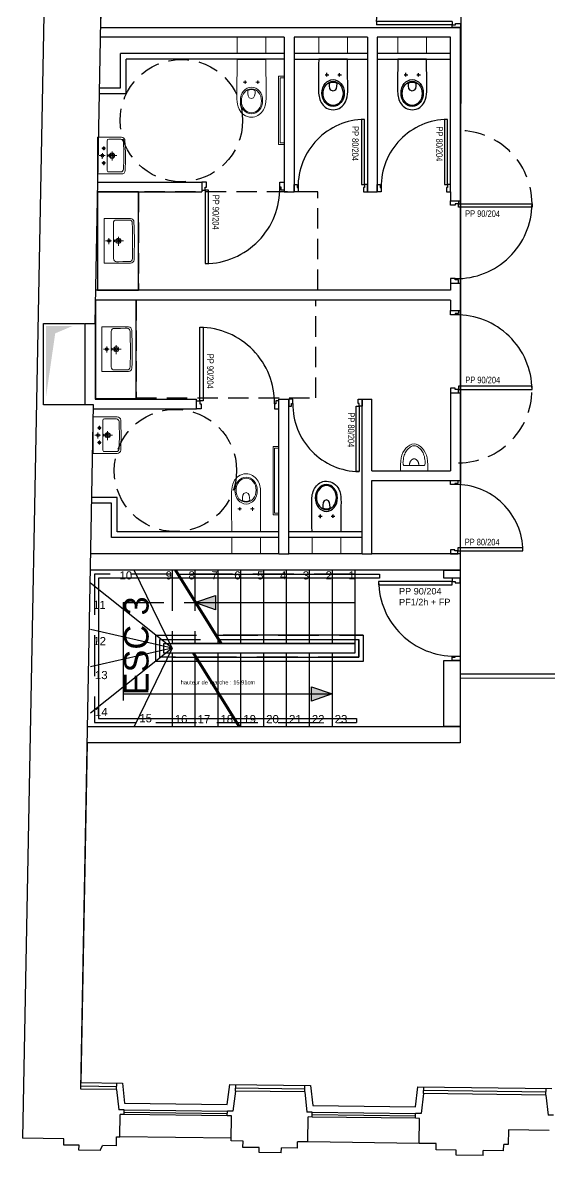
# Model space of a CAD drawing. Header units: metres. Extents: x -16.5 to 15.2, y -6.9 to 57.6.
# Drawn here: x -16.51 to -10.06, y -6.74 to 7.15 of the extents above; entities that cross this region are included whole.
import ezdxf

# ---------------------------------------------------------------- set-up
doc = ezdxf.new("R2010")
doc.units = ezdxf.units.M
doc.header["$LTSCALE"] = 2000
for name, pattern in [('92CRH-CVH 01 Structure_Diff$0$CACHE', [0.000375, 0.00025, -0.000125]), ('DASHED', [0.00075, 0.0005, -0.00025]), ('HIDDEN2', [0.0001875, 0.000125, -6.25e-05])]:
    doc.linetypes.add(name, pattern=pattern)
doc.layers.get('0').update_dxf_attribs({"true_color": 0x000000})
for name, color, linetype, true_color in [('01-FAC_CHASSIS EXI', 4, 'Continuous', 0x00ffff), ('02-ISOLATION', 6, 'Continuous', 0xff00ff), ('A-projet', 7, 'Continuous', 0x5b6280), ('A-vitré', 7, 'Continuous', 0x61becc)]:
    doc.layers.add(name, color=color, linetype=linetype, true_color=true_color)
doc.layers.add('A-portes', color=7, linetype='Continuous', lineweight=25, true_color=0x000000)
doc.styles.add('Arial Narrow', font='')
doc.styles.add('Arial Regular', font='')
doc.styles.get('Arial Narrow').set_extended_font_data('Arial Narrow')
doc.styles.get('Arial Regular').set_extended_font_data('Arial')

# ---------------------------------------------------------------- blocks, each defined once
blk = doc.blocks.new('E1147-p.dwg_01')
at = {"color": 0, "linetype": 'ByBlock', "lineweight": 0}
for p, q in [((0.147, 0.274), (0.147, -0.273)), ((0.069, -0.389), (0.172, -0.387)), ((0.172, -0.387), (0.27, -0.38)), ((0.27, -0.38), (0.361, -0.367))]:
    blk.add_line(p, q, dxfattribs=at)
blk.add_lwpolyline([(0.361, -0.367), (0.443, -0.346), (0.516, -0.317), (0.58, -0.279), (0.587, -0.274), (0.643, -0.23), (0.691, -0.178), (0.729, -0.122), (0.753, -0.062), (0.762, 0), (0.753, 0.061), (0.729, 0.122), (0.691, 0.178), (0.643, 0.23), (0.587, 0.274), (0.516, 0.317), (0.443, 0.346), (0.361, 0.367), (0.27, 0.38), (0.172, 0.386), (0.069, 0.389), (0, 0.389), (0, -0.389), (0.069, -0.389)], dxfattribs=at)
for points, knots in [([(0.174, -0.308), (0.209, -0.31), (0.272, -0.313), (0.361, -0.3), (0.437, -0.281), (0.504, -0.254), (0.562, -0.221), (0.612, -0.181), (0.653, -0.137), (0.684, -0.091), (0.704, -0.045), (0.711, 0), (0.704, 0.045), (0.684, 0.091), (0.653, 0.137), (0.612, 0.181), (0.562, 0.22), (0.504, 0.254), (0.437, 0.28), (0.361, 0.3), (0.273, 0.309), (0.202, 0.321), (0.153, 0.299), (0.149, 0.283), (0.147, 0.274)], [0, 0, 0, 0, 4.097726, 7.484061, 10.556982, 13.361806, 15.964175, 18.439472, 20.836209, 23.049526, 24.995909, 26.665544, 28.335179, 30.281562, 32.494879, 34.891475, 37.366912, 39.969231, 42.774055, 45.846879, 49.233313, 53.301965, 54.114427, 55.161375, 55.161375, 55.161375, 55.161375]), ([(0.147, -0.273), (0.149, -0.282), (0.152, -0.299), (0.168, -0.305), (0.174, -0.308)], [0, 0, 0, 0, 0.02668974, 0.04733556, 0.04733556, 0.04733556, 0.04733556])]:
    blk.add_open_spline(points, degree=3, knots=knots, dxfattribs=at)
blk.add_rational_spline([(0.155, -0.132), (0.336, -0.132), (0.336, 0), (0.336, 0.132), (0.155, 0.132)], [1, 0.707106781187, 1, 0.707106781187, 1], degree=2, knots=[1.570796, 1.570796, 1.570796, 3.141593, 3.141593, 4.712389, 4.712389, 4.712389], dxfattribs=at)
blk = doc.blocks.new('WC hand 2')
at = {"color": 0, "linetype": 'Continuous', "lineweight": -2}
for points in [[(-101.889, 114.643), (-101.888, 114.691), (-101.877, 114.748), (-101.846, 114.791)], [(-101.846, 114.791), (-101.815, 114.833), (-101.772, 114.864), (-101.711, 114.864)], [(-101.535, 114.244), (-101.535, 114.244), (-101.887, 114.244), (-101.887, 114.244)]]:
    blk.add_open_spline(points, degree=3, dxfattribs=at)
for points, knots in [([(-101.711, 114.824), (-101.635, 114.824), (-101.574, 114.75), (-101.574, 114.659), (-101.574, 114.659), (-101.574, 114.568), (-101.635, 114.494), (-101.711, 114.494), (-101.711, 114.494), (-101.786, 114.494), (-101.847, 114.568), (-101.847, 114.659), (-101.847, 114.659), (-101.847, 114.75), (-101.786, 114.824), (-101.711, 114.824)], [0, 0, 0, 0, 0.25, 0.25, 0.25, 0.25, 0.5, 0.5, 0.5, 0.5, 0.75, 0.75, 0.75, 0.75, 1, 1, 1, 1]), ([(-101.711, 114.812), (-101.643, 114.812), (-101.588, 114.745), (-101.588, 114.664), (-101.588, 114.664), (-101.588, 114.582), (-101.643, 114.516), (-101.711, 114.516), (-101.711, 114.516), (-101.778, 114.516), (-101.833, 114.582), (-101.833, 114.664), (-101.833, 114.664), (-101.833, 114.745), (-101.778, 114.812), (-101.711, 114.812)], [0, 0, 0, 0, 0.25, 0.25, 0.25, 0.25, 0.5, 0.5, 0.5, 0.5, 0.75, 0.75, 0.75, 0.75, 1, 1, 1, 1]), ([(-101.711, 114.864), (-101.711, 114.864), (-101.638, 114.864), (-101.587, 114.821), (-101.559, 114.766)], [0.5714286, 0.5714286, 0.5714286, 0.5714286, 0.5714286, 0.7142857, 0.7142857, 0.7142857, 0.7142857]), ([(-101.559, 114.766), (-101.559, 114.766), (-101.539, 114.727), (-101.532, 114.682), (-101.532, 114.643)], [0.7142857, 0.7142857, 0.7142857, 0.7142857, 0.7142857, 0.8571429, 0.8571429, 0.8571429, 0.8571429]), ([(-101.887, 114.244), (-101.887, 114.244), (-101.889, 114.431), (-101.89, 114.537), (-101.889, 114.643)], [0.1428571, 0.1428571, 0.1428571, 0.1428571, 0.1428572, 0.2857143, 0.2857143, 0.2857143, 0.2857143]), ([(-101.666, 114.544), (-101.666, 114.539), (-101.669, 114.535), (-101.672, 114.533), (-101.672, 114.533), (-101.684, 114.528), (-101.697, 114.525), (-101.71, 114.525), (-101.71, 114.525), (-101.724, 114.525), (-101.737, 114.528), (-101.749, 114.533), (-101.749, 114.533), (-101.753, 114.535), (-101.755, 114.54), (-101.755, 114.544), (-101.755, 114.544), (-101.754, 114.576), (-101.757, 114.635), (-101.711, 114.635), (-101.711, 114.635), (-101.665, 114.634), (-101.667, 114.578), (-101.666, 114.544)], [0, 0, 0, 0, 0.166667, 0.166667, 0.166667, 0.166667, 0.333333, 0.333333, 0.333333, 0.333333, 0.5, 0.5, 0.5, 0.5, 0.666667, 0.666667, 0.666667, 0.666667, 0.833333, 0.833333, 0.833333, 0.833333, 1, 1, 1, 1]), ([(-101.532, 114.643), (-101.532, 114.643), (-101.531, 114.537), (-101.533, 114.43), (-101.535, 114.244)], [0.8571429, 0.8571429, 0.8571429, 0.8571429, 0.8571429, 1, 1, 1, 1]), ([(-101.788, 114.442), (-101.784, 114.442), (-101.781, 114.438), (-101.781, 114.434), (-101.781, 114.434), (-101.781, 114.43), (-101.784, 114.427), (-101.788, 114.427), (-101.788, 114.427), (-101.792, 114.427), (-101.796, 114.43), (-101.796, 114.434), (-101.796, 114.434), (-101.796, 114.438), (-101.792, 114.442), (-101.788, 114.442)], [0, 0, 0, 0, 0.25, 0.25, 0.25, 0.25, 0.5, 0.5, 0.5, 0.5, 0.75, 0.75, 0.75, 0.75, 1, 1, 1, 1]), ([(-101.633, 114.442), (-101.629, 114.442), (-101.626, 114.438), (-101.626, 114.434), (-101.626, 114.434), (-101.626, 114.43), (-101.629, 114.427), (-101.633, 114.427), (-101.633, 114.427), (-101.637, 114.427), (-101.64, 114.43), (-101.64, 114.434), (-101.64, 114.434), (-101.64, 114.438), (-101.637, 114.442), (-101.633, 114.442)], [0, 0, 0, 0, 0.25, 0.25, 0.25, 0.25, 0.5, 0.5, 0.5, 0.5, 0.75, 0.75, 0.75, 0.75, 1, 1, 1, 1])]:
    blk.add_open_spline(points, degree=3, knots=knots, dxfattribs=at)
at = {"color": 0, "linetype": 'DASHED', "lineweight": -2}
for points in [[(-101.809, 114.434), (-101.809, 114.434), (-101.763, 114.434), (-101.763, 114.434)], [(-101.788, 114.456), (-101.788, 114.456), (-101.788, 114.412), (-101.788, 114.412)], [(-101.654, 114.434), (-101.654, 114.434), (-101.607, 114.434), (-101.607, 114.434)], [(-101.633, 114.456), (-101.633, 114.456), (-101.633, 114.413), (-101.633, 114.413)]]:
    blk.add_open_spline(points, degree=3, dxfattribs=at)
blk = doc.blocks.new('WC HF')
at = {"color": 0, "linetype": 'ByBlock', "lineweight": -2}
blk.add_lwpolyline([(-0.175, 0.035), (-0.175, 0.235), (0.175, 0.235), (0.175, 0.035)], close=True, dxfattribs=at)
at = {"rotation": 180.0036056120651}
blk.add_blockref('WC hand 2', (-101.718, 114.203), dxfattribs=at)
blk = doc.blocks.new('wc PMR')
at = {"color": 0, "linetype": 'ByBlock', "lineweight": -2}
for points in [[(-0.4, 0.241), (-0.4, 0.261), (-0.35, 0.261), (-0.35, 1.061), (-0.4, 1.061), (-0.4, 1.081), (-0.33, 1.081), (-0.33, 0.241)], [(0.175, -0.035), (0.175, -0.235), (-0.175, -0.235), (-0.175, -0.035)]]:
    blk.add_lwpolyline(points, close=True, dxfattribs=at)
for points, knots in [([(0, 0.704), (0.075, 0.704), (0.136, 0.631), (0.136, 0.54), (0.136, 0.54), (0.136, 0.449), (0.075, 0.375), (0, 0.375), (0, 0.375), (-0.076, 0.375), (-0.137, 0.449), (-0.137, 0.54), (-0.137, 0.54), (-0.137, 0.631), (-0.076, 0.704), (0, 0.704)], [0, 0, 0, 0, 0.25, 0.25, 0.25, 0.25, 0.5, 0.5, 0.5, 0.5, 0.75, 0.75, 0.75, 0.75, 1, 1, 1, 1]), ([(0, 0.745), (0, 0.745), (0.072, 0.745), (0.123, 0.702), (0.152, 0.647)], [0.5714286, 0.5714286, 0.5714286, 0.5714286, 0.5714286, 0.7142857, 0.7142857, 0.7142857, 0.7142857]), ([(0, 0.692), (0.068, 0.692), (0.123, 0.626), (0.123, 0.545), (0.123, 0.545), (0.123, 0.463), (0.068, 0.397), (0, 0.397), (0, 0.397), (-0.068, 0.397), (-0.123, 0.463), (-0.123, 0.545), (-0.123, 0.545), (-0.123, 0.626), (-0.068, 0.692), (0, 0.692)], [0, 0, 0, 0, 0.25, 0.25, 0.25, 0.25, 0.5, 0.5, 0.5, 0.5, 0.75, 0.75, 0.75, 0.75, 1, 1, 1, 1]), ([(0.152, 0.647), (0.152, 0.647), (0.171, 0.608), (0.178, 0.563), (0.178, 0.524)], [0.7142857, 0.7142857, 0.7142857, 0.7142857, 0.7142857, 0.8571429, 0.8571429, 0.8571429, 0.8571429]), ([(-0.175, 0.035), (-0.175, 0.035), (-0.179, 0.311), (-0.179, 0.418), (-0.178, 0.524)], [0.1428571, 0.1428571, 0.1428571, 0.1428571, 0.1428572, 0.2857143, 0.2857143, 0.2857143, 0.2857143]), ([(0.045, 0.424), (0.045, 0.42), (0.042, 0.415), (0.038, 0.414), (0.038, 0.414), (0.026, 0.409), (0.013, 0.406), (0, 0.406), (0, 0.406), (-0.013, 0.406), (-0.026, 0.409), (-0.038, 0.414), (-0.038, 0.414), (-0.042, 0.415), (-0.045, 0.42), (-0.045, 0.425), (-0.045, 0.425), (-0.043, 0.457), (-0.046, 0.515), (0, 0.515), (0, 0.515), (0.046, 0.515), (0.044, 0.459), (0.045, 0.424)], [0, 0, 0, 0, 0.166667, 0.166667, 0.166667, 0.166667, 0.333333, 0.333333, 0.333333, 0.333333, 0.5, 0.5, 0.5, 0.5, 0.666667, 0.666667, 0.666667, 0.666667, 0.833333, 0.833333, 0.833333, 0.833333, 1, 1, 1, 1]), ([(0.178, 0.524), (0.178, 0.524), (0.179, 0.417), (0.178, 0.311), (0.175, 0.035)], [0.8571429, 0.8571429, 0.8571429, 0.8571429, 0.8571429, 1, 1, 1, 1]), ([(-0.078, 0.322), (-0.074, 0.322), (-0.07, 0.319), (-0.07, 0.315), (-0.07, 0.315), (-0.07, 0.311), (-0.074, 0.307), (-0.078, 0.307), (-0.078, 0.307), (-0.082, 0.307), (-0.085, 0.311), (-0.085, 0.315), (-0.085, 0.315), (-0.085, 0.319), (-0.082, 0.322), (-0.078, 0.322)], [0, 0, 0, 0, 0.25, 0.25, 0.25, 0.25, 0.5, 0.5, 0.5, 0.5, 0.75, 0.75, 0.75, 0.75, 1, 1, 1, 1]), ([(0.077, 0.322), (0.082, 0.322), (0.085, 0.319), (0.085, 0.315), (0.085, 0.315), (0.085, 0.311), (0.082, 0.307), (0.077, 0.307), (0.077, 0.307), (0.073, 0.307), (0.07, 0.311), (0.07, 0.315), (0.07, 0.315), (0.07, 0.319), (0.073, 0.322), (0.077, 0.322)], [0, 0, 0, 0, 0.25, 0.25, 0.25, 0.25, 0.5, 0.5, 0.5, 0.5, 0.75, 0.75, 0.75, 0.75, 1, 1, 1, 1])]:
    blk.add_open_spline(points, degree=3, knots=knots, dxfattribs=at)
for points in [[(-0.136, 0.672), (-0.105, 0.714), (-0.061, 0.745), (0, 0.745)], [(-0.178, 0.524), (-0.178, 0.572), (-0.167, 0.629), (-0.136, 0.672)], [(-0.098, 0.315), (-0.098, 0.315), (-0.052, 0.315), (-0.052, 0.315)], [(-0.078, 0.337), (-0.078, 0.337), (-0.078, 0.293), (-0.078, 0.293)], [(0.057, 0.315), (0.057, 0.315), (0.103, 0.315), (0.103, 0.315)], [(0.077, 0.337), (0.077, 0.337), (0.077, 0.294), (0.077, 0.294)], [(0.175, 0.035), (0.175, 0.035), (-0.175, 0.035), (-0.175, 0.035)]]:
    blk.add_open_spline(points, degree=3, dxfattribs=at)
blk = doc.blocks.new('P_93100')
at = {"color": 0, "linetype": 'ByBlock', "lineweight": -2}
for p, q in [((0.425, 0.93), (0.465, 0.93)), ((0.425, 0), (0.425, 0.93)), ((0.465, 0), (0.465, 0.93)), ((-0.5, -0.1), (-0.5, 0)), ((-0.5, 0), (-0.465, 0)), ((-0.465, 0), (-0.465, -0.04)), ((0.425, 0), (0.465, 0)), ((0.465, 0), (0.465, -0.04)), ((0.5, 0), (0.465, 0)), ((0.5, -0.1), (0.5, 0)), ((-0.45, -0.1), (-0.5, -0.1)), ((-0.465, -0.04), (-0.45, -0.04)), ((-0.45, -0.04), (-0.45, -0.1)), ((0.465, -0.04), (0.45, -0.04)), ((0.45, -0.04), (0.45, -0.1)), ((0.45, -0.1), (0.5, -0.1))]:
    blk.add_line(p, q, dxfattribs=at)
blk.add_arc((0.465, 0), 0.931, 92.4628, 180, dxfattribs=at)

msp = doc.modelspace()

# ---------------------------------------------------------------- hatches: boundary and pattern name
at = {"linetype": 'ByBlock', "lineweight": -2}
for points in [[(-16.231, 3.43), (-16.231, 2.546), (-16.116, 3.34), (-15.904, 3.43)], [(-14.404, 0.037), (-14.151, 0.125), (-14.151, -0.051)], [(-12.724, -1.083), (-12.977, -1.171), (-12.977, -0.995)]]:
    msp.add_hatch(color=0, dxfattribs=at).paths.add_polyline_path(points, flags=0)

# ---------------------------------------------------------------- linework, layer by layer
at = {"color": 0, "linetype": 'ByBlock', "lineweight": -2}
for p, q in [((-16.127, 14.222), (-16.515, -6.533)), ((-15.56, 7.091), (-11.153, 7.092)), ((-11.273, 7.091), (-11.153, 7.091)), ((-11.233, 7.091), (-11.153, 7.092)), ((-11.153, 7.092), (-11.153, 6.971)), ((-11.153, 7.091), (-11.153, 5.733)), ((-11.153, 7.091), (-11.153, 5.075)), ((-13.309, 6.971), (-15.563, 6.971)), ((-12.291, 6.971), (-13.189, 6.971)), ((-11.273, 6.971), (-12.171, 6.971)), ((-11.273, 5.075), (-11.273, 6.971)), ((-15.628, 3.462), (-15.563, 6.943)), ((-13.309, 6.772), (-15.318, 6.772)), ((-13.309, 6.702), (-15.248, 6.702)), ((-12.291, 6.771), (-13.189, 6.771)), ((-12.291, 6.701), (-13.189, 6.701)), ((-11.273, 6.771), (-12.171, 6.771)), ((-11.272, 6.701), (-12.171, 6.701)), ((-13.374, 0.837), (-15.426, 0.837)), ((-13.374, 0.907), (-15.356, 0.907)), ((-12.356, 0.907), (-13.255, 0.907)), ((-12.356, 0.837), (-13.255, 0.837)), ((-13.374, 0.637), (-15.681, 0.637)), ((-12.356, 0.637), (-13.254, 0.637)), ((-11.153, 0.637), (-12.236, 0.637)), ((-14.684, -0.523), (-15.147, 0.437)), ((-14.684, -0.523), (-15.684, 0.275)), ((-14.684, -0.523), (-15.684, -0.294)), ((-14.684, -0.523), (-15.684, -0.751)), ((-14.684, -0.523), (-15.684, -1.32)), ((-14.684, -0.523), (-15.147, -1.483)), ((-15.364, -5.936), (-15.804, -5.93)), ((-15.364, -5.936), (-15.338, -6.182)), ((-13.905, -5.954), (-13.938, -6.199)), ((-13.059, -5.965), (-13.905, -5.954)), ((-13.059, -5.965), (-13.033, -6.211)), ((-11.601, -5.984), (-11.633, -6.229)), ((-10.102, -6.003), (-11.601, -5.984)), ((-10.102, -6.003), (-10.075, -6.249)), ((-15.271, -6.182), (-15.338, -6.182)), ((-15.325, -6.515), (-15.322, -6.242)), ((-15.272, -6.242), (-15.322, -6.242)), ((-15.272, -6.242), (-15.271, -6.182)), ((-14.007, -6.259), (-14.006, -6.199)), ((-13.938, -6.199), (-14.006, -6.199)), ((-12.966, -6.212), (-13.033, -6.211)), ((-12.967, -6.272), (-12.966, -6.212)), ((-11.702, -6.288), (-11.701, -6.228)), ((-11.633, -6.229), (-11.701, -6.228)), ((-10.009, -6.25), (-10.075, -6.249)), ((-13.957, -6.259), (-14.007, -6.259)), ((-13.961, -6.565), (-13.957, -6.259)), ((-13.021, -6.577), (-13.017, -6.271)), ((-12.967, -6.272), (-13.017, -6.271)), ((-11.652, -6.289), (-11.702, -6.288)), ((-11.656, -6.595), (-11.652, -6.289)), ((-15.366, -6.625), (-15.365, -6.515)), ((-15.365, -6.515), (-15.325, -6.515)), ((-13.96, -6.533), (-15.325, -6.515)), ((-10.563, -6.43), (-10.566, -6.609)), ((-10.061, -6.436), (-10.563, -6.43)), ((-16.011, -6.539), (-16.515, -6.533)), ((-16.012, -6.617), (-16.011, -6.539)), ((-15.824, -6.619), (-16.012, -6.617)), ((-15.825, -6.679), (-15.824, -6.619)), ((-15.566, -6.682), (-15.536, -6.623)), ((-15.366, -6.625), (-15.536, -6.623)), ((-13.814, -6.567), (-13.961, -6.565)), ((-13.815, -6.645), (-13.814, -6.567)), ((-13.617, -6.647), (-13.815, -6.645)), ((-13.617, -6.707), (-13.617, -6.647)), ((-13.346, -6.711), (-13.345, -6.651)), ((-13.147, -6.653), (-13.345, -6.651)), ((-13.147, -6.653), (-13.146, -6.576)), ((-13.021, -6.577), (-13.146, -6.576)), ((-11.656, -6.595), (-13.021, -6.577)), ((-11.448, -6.597), (-11.656, -6.595)), ((-11.449, -6.675), (-11.448, -6.597)), ((-10.621, -6.686), (-10.62, -6.608)), ((-10.566, -6.609), (-10.62, -6.608)), ((-15.566, -6.682), (-15.825, -6.679)), ((-13.346, -6.711), (-13.617, -6.707)), ((-11.203, -6.678), (-11.449, -6.675)), ((-11.204, -6.738), (-11.203, -6.678)), ((-10.873, -6.742), (-11.204, -6.738)), ((-10.873, -6.742), (-10.872, -6.683)), ((-10.621, -6.686), (-10.872, -6.683))]:
    msp.add_line(p, q, dxfattribs=at)
for points in [[(-15.563, 6.943), (-15.55, 7.673)], [(-16.259, 2.462), (-16.259, 3.462), (-15.759, 3.462)], [(-15.646, 2.462), (-16.259, 2.462)], [(-15.804, -5.93), (-15.646, 2.462)], [(-13.374, 0.637), (-13.254, 0.637)], [(-12.356, 0.637), (-12.236, 0.637)], [(-11.153, 0.637), (-11.153, 0.437)], [(-11.153, 0.437), (-15.684, 0.437)], [(-12.444, 0.437), (-15.584, 0.437)], [(-14.653, 0.437), (-14.093, -0.463)], [(-14.633, 0.437), (-14.073, -0.463)], [(-14.124, 0.437), (-14.124, -0.463)], [(-13.844, 0.437), (-13.844, -0.463)], [(-13.564, 0.437), (-13.564, -0.463)], [(-13.284, 0.437), (-13.284, -0.463)], [(-13.004, 0.437), (-13.004, -0.463)], [(-12.724, 0.437), (-12.724, -0.463)], [(-12.444, 0.437), (-12.444, -0.463)], [(-14.622, 0.387), (-12.444, 0.387), (-12.144, 0.387), (-12.144, 0.337), (-14.591, 0.337)], [(-15.284, 0.037), (-15.284, -1.163)], [(-14.404, 0.037), (-12.444, 0.037)], [(-12.344, -0.363), (-12.344, -0.683), (-14.684, -0.683)], [(-14.684, -0.633), (-12.394, -0.633), (-12.394, -0.413)], [(-14.124, -0.413), (-12.394, -0.413)], [(-12.344, -0.363), (-14.057, -0.363)], [(-14.684, -0.583), (-14.684, -1.483)], [(-14.435, -0.583), (-13.875, -1.483)], [(-14.415, -0.583), (-13.855, -1.483)], [(-14.404, -0.583), (-14.404, -1.483)], [(-14.124, -0.583), (-14.124, -1.483)], [(-13.844, -0.583), (-13.844, -1.483)], [(-13.564, -0.583), (-13.564, -1.483)], [(-13.284, -0.583), (-13.284, -1.483)], [(-13.004, -0.583), (-13.004, -1.483)], [(-12.724, -0.583), (-12.724, -1.483)], [(-15.284, -1.083), (-12.724, -1.083)], [(-15.72, -1.483), (-11.153, -1.483), (-11.153, -1.683), (-15.724, -1.683)]]:
    msp.add_lwpolyline(points, dxfattribs=at)
at = {"color": 0, "linetype": 'Continuous', "lineweight": -2}
for points in [[(-13.309, 6.971), (-13.309, 5.075)], [(-13.189, 6.971), (-13.189, 5.075)], [(-12.291, 6.971), (-12.291, 5.075)], [(-12.171, 6.971), (-12.171, 5.075)], [(-15.576, 6.282), (-15.248, 6.282), (-15.248, 6.702)], [(-15.574, 6.352), (-15.318, 6.352), (-15.318, 6.772)], [(-15.596, 5.195), (-14.319, 5.195)], [(-14.319, 5.195), (-14.319, 5.075)], [(-15.596, 5.075), (-14.319, 5.075)], [(-13.309, 5.075), (-13.189, 5.075)], [(-12.291, 5.075), (-12.171, 5.075)], [(-11.273, 5.075), (-11.273, 4.967)], [(-11.153, 5.075), (-11.153, 4.967)], [(-11.273, 4.967), (-11.153, 4.967)], [(-11.273, 3.957), (-11.153, 3.957)], [(-11.273, 3.957), (-11.273, 3.869)], [(-11.153, 3.957), (-11.153, 3.622)], [(-11.273, 3.869), (-15.621, 3.869)], [(-11.273, 3.749), (-15.623, 3.749)], [(-11.273, 3.749), (-11.273, 3.622)], [(-11.273, 3.622), (-11.153, 3.622)], [(-15.646, 2.462), (-15.748, 2.462), (-15.748, 3.462)], [(-15.748, 3.462), (-15.628, 3.462), (-15.628, 2.534)], [(-15.628, 2.534), (-14.384, 2.534)], [(-14.384, 2.414), (-14.384, 2.534)], [(-13.374, 2.534), (-13.254, 2.534)], [(-13.374, 0.637), (-13.374, 2.534)], [(-13.254, 0.637), (-13.254, 2.534)], [(-12.356, 2.534), (-12.236, 2.534)], [(-12.356, 0.637), (-12.356, 2.534)], [(-12.236, 1.655), (-12.236, 2.534)], [(-11.273, 2.612), (-11.153, 2.612)], [(-11.273, 2.612), (-11.273, 1.655)], [(-11.153, 2.612), (-11.153, 1.535)], [(-15.648, 2.414), (-14.384, 2.414)], [(-12.236, 1.655), (-11.273, 1.655)], [(-12.236, 1.535), (-11.153, 1.535)], [(-12.236, 0.637), (-12.236, 1.535)], [(-15.426, 0.837), (-15.426, 0.907), (-15.426, 1.257), (-15.669, 1.257)], [(-15.356, 0.907), (-15.356, 1.327), (-15.668, 1.327)], [(-12.444, 0.337), (-15.584, 0.337), (-15.584, -1.383), (-12.444, -1.383), (-12.424, -1.383)], [(-12.444, -0.463), (-14.684, -0.463)], [(-12.444, -0.583), (-14.684, -0.583)], [(-12.424, -1.383), (-12.424, -1.433)]]:
    msp.add_lwpolyline(points, dxfattribs=at)
at = {"color": 0, "linetype": 'ByBlock', "lineweight": -2}
for points in [[(-12.362, 5.164), (-12.326, 5.164), (-12.326, 5.964), (-12.362, 5.964)], [(-11.344, 5.164), (-11.309, 5.164), (-11.309, 5.964), (-11.344, 5.964)], [(-14.264, 5.195), (-14.319, 5.195), (-14.319, 5.095), (-14.279, 5.095), (-14.279, 5.135), (-14.264, 5.135)], [(-13.364, 5.195), (-13.309, 5.195), (-13.309, 5.095), (-13.349, 5.095), (-13.349, 5.135), (-13.364, 5.135)], [(-13.14, 5.075), (-13.189, 5.075), (-13.189, 5.164), (-13.153, 5.164), (-13.153, 5.128), (-13.14, 5.128)], [(-12.34, 5.075), (-12.291, 5.075), (-12.291, 5.164), (-12.326, 5.164), (-12.326, 5.128), (-12.34, 5.128)], [(-12.122, 5.075), (-12.171, 5.075), (-12.171, 5.164), (-12.135, 5.164), (-12.135, 5.128), (-12.122, 5.128)], [(-11.322, 5.075), (-11.273, 5.075), (-11.273, 5.164), (-11.309, 5.164), (-11.309, 5.128), (-11.322, 5.128)], [(-14.239, 5.095), (-14.279, 5.095), (-14.279, 4.195), (-14.239, 4.195)], [(-11.273, 4.912), (-11.273, 4.967), (-11.173, 4.967), (-11.173, 4.927), (-11.213, 4.927), (-11.213, 4.912)], [(-11.173, 4.887), (-11.173, 4.927), (-10.273, 4.927), (-10.273, 4.887)], [(-11.273, 4.012), (-11.273, 3.957), (-11.173, 3.957), (-11.173, 3.997), (-11.213, 3.997), (-11.213, 4.012)], [(-11.273, 3.567), (-11.273, 3.622), (-11.173, 3.622), (-11.173, 3.582), (-11.213, 3.582), (-11.213, 3.567)], [(-14.304, 2.514), (-14.344, 2.514), (-14.344, 3.414), (-14.304, 3.414)], [(-11.273, 2.667), (-11.273, 2.612), (-11.173, 2.612), (-11.173, 2.652), (-11.213, 2.652), (-11.213, 2.667)], [(-11.173, 2.692), (-11.173, 2.652), (-10.273, 2.652), (-10.273, 2.692)], [(-14.329, 2.414), (-14.384, 2.414), (-14.384, 2.514), (-14.344, 2.514), (-14.344, 2.474), (-14.329, 2.474)], [(-13.429, 2.414), (-13.374, 2.414), (-13.374, 2.514), (-13.414, 2.514), (-13.414, 2.474), (-13.429, 2.474)], [(-13.205, 2.534), (-13.254, 2.534), (-13.254, 2.445), (-13.219, 2.445), (-13.219, 2.481), (-13.205, 2.481)], [(-12.405, 2.534), (-12.356, 2.534), (-12.356, 2.445), (-12.392, 2.445), (-12.392, 2.481), (-12.405, 2.481)], [(-12.427, 2.445), (-12.392, 2.445), (-12.392, 1.645), (-12.427, 1.645)], [(-11.273, 1.486), (-11.273, 1.535), (-11.184, 1.535), (-11.184, 1.5), (-11.22, 1.5), (-11.22, 1.486)], [(-11.184, 0.708), (-11.184, 0.673), (-10.384, 0.673), (-10.384, 0.708)], [(-11.273, 0.686), (-11.273, 0.637), (-11.184, 0.637), (-11.184, 0.673), (-11.22, 0.673), (-11.22, 0.686)], [(-11.353, 0.437), (-11.153, 0.437), (-11.153, 0.337), (-11.353, 0.337)], [(-11.253, 0.257), (-11.253, 0.297), (-12.153, 0.297), (-12.153, 0.257)], [(-11.153, 0.282), (-11.153, 0.337), (-11.253, 0.337), (-11.253, 0.297), (-11.213, 0.297), (-11.213, 0.282)], [(-14.404, 0.037), (-14.151, 0.125), (-14.151, -0.051)], [(-11.353, -0.673), (-11.153, -0.673), (-11.153, -1.483), (-11.353, -1.483)], [(-11.153, -0.618), (-11.153, -0.673), (-11.253, -0.673), (-11.253, -0.633), (-11.213, -0.633), (-11.213, -0.618)], [(-12.724, -1.083), (-12.977, -1.171), (-12.977, -0.995)]]:
    msp.add_lwpolyline(points, close=True, dxfattribs=at)
at = {"color": 0, "linetype": 'Continuous', "lineweight": -2}
for points in [[(-15.096, 5.075), (-15.596, 5.075), (-15.596, 3.869), (-15.096, 3.869)], [(-15.123, 3.749), (-15.623, 3.749), (-15.623, 2.543), (-15.123, 2.543)], [(-14.784, -0.463), (-12.444, -0.463), (-12.444, -0.583), (-14.784, -0.583)]]:
    msp.add_lwpolyline(points, close=True, dxfattribs=at)
at = {"color": 6, "linetype": 'HIDDEN2', "lineweight": -2, "true_color": 0xff00ff}
for points in [[(-15.096, 3.875), (-12.896, 3.875), (-12.896, 5.075), (-15.096, 5.075)], [(-15.123, 2.549), (-12.923, 2.549), (-12.923, 3.749), (-15.123, 3.749)]]:
    msp.add_lwpolyline(points, close=True, dxfattribs=at)
at = {"color": 0, "linetype": '92CRH-CVH 01 Structure_Diff$0$CACHE', "lineweight": -2}
for points in [[(-14.684, 0.437), (-14.684, -0.463)], [(-14.404, 0.437), (-14.404, -0.463)], [(-12.444, 0.387), (-15.634, 0.387), (-15.634, -1.433), (-12.444, -1.433), (-12.424, -1.433)], [(-15.284, 0.037), (-12.444, 0.037)], [(-12.424, -1.383), (-12.424, -1.433)]]:
    msp.add_lwpolyline(points, dxfattribs=at)
for points in [[(-12.344, -0.363), (-12.344, -0.683), (-14.884, -0.683), (-14.884, -0.363)], [(-12.394, -0.413), (-12.394, -0.633), (-14.834, -0.633), (-14.834, -0.413)]]:
    msp.add_lwpolyline(points, close=True, dxfattribs=at)
at = {"color": 6, "linetype": 'HIDDEN2', "lineweight": -2, "true_color": 0xff00ff}
for centre in [(-14.57, 5.95), (-14.643, 1.658)]:
    msp.add_circle(centre, 0.75, dxfattribs=at)
at = {"color": 0, "linetype": 'ByBlock', "lineweight": -2}
for centre, radius, start, end in [((-12.317, 5.141), 0.823, 90.6649, 180.8794), ((-11.299, 5.141), 0.823, 90.6649, 180.8794), ((-14.289, 5.121), 0.926, 270.6649, 0.8794), ((-11.199, 4.937), 0.926, 269.1206, 359.3351), ((-11.199, 2.641), 0.926, 0.6649, 90.8794), ((-14.355, 2.488), 0.926, 359.1206, 89.3351), ((-12.382, 2.468), 0.823, 179.1206, 269.3351), ((-11.207, 0.663), 0.823, 0.6649, 90.8794), ((-11.227, 0.308), 0.926, 180.6649, 270.8794)]:
    msp.add_arc(centre, radius, start, end, dxfattribs=at)
at = {"color": 0, "linetype": 'HIDDEN2', "lineweight": -2}
for centre, start, end in [((-11.173, 4.927), 357.4527, 90), ((-11.173, 2.652), 270, 2.5473)]:
    msp.add_arc(centre, 0.9, start, end, dxfattribs=at)
at = {"color": 0, "linetype": 'ByBlock', "lineweight": 18}
for points, knots in [([(-15.596, 5.295), (-15.596, 5.295), (-15.596, 5.745), (-15.596, 5.745), (-15.596, 5.745), (-15.596, 5.745), (-15.303, 5.745), (-15.303, 5.745), (-15.303, 5.745), (-15.28, 5.745), (-15.261, 5.727), (-15.261, 5.703), (-15.261, 5.703), (-15.254, 5.581), (-15.254, 5.459), (-15.26, 5.336), (-15.26, 5.336), (-15.261, 5.313), (-15.279, 5.295), (-15.303, 5.295), (-15.303, 5.295), (-15.303, 5.295), (-15.596, 5.295), (-15.596, 5.295)], [0, 0, 0, 0, 0.142857, 0.142857, 0.142857, 0.142867, 0.285714, 0.285714, 0.285714, 0.285724, 0.428571, 0.428571, 0.428571, 0.428581, 0.571429, 0.571429, 0.571429, 0.571439, 0.714286, 0.714286, 0.714286, 0.714296, 1, 1, 1, 1]), ([(-15.48, 5.337), (-15.48, 5.337), (-15.48, 5.698), (-15.48, 5.698), (-15.48, 5.698), (-15.48, 5.718), (-15.473, 5.72), (-15.458, 5.72), (-15.458, 5.72), (-15.458, 5.72), (-15.312, 5.72), (-15.312, 5.72), (-15.312, 5.72), (-15.295, 5.72), (-15.281, 5.705), (-15.28, 5.686), (-15.28, 5.686), (-15.274, 5.575), (-15.274, 5.464), (-15.28, 5.353), (-15.28, 5.353), (-15.281, 5.334), (-15.295, 5.32), (-15.312, 5.32), (-15.312, 5.32), (-15.312, 5.32), (-15.459, 5.32), (-15.459, 5.32), (-15.459, 5.32), (-15.466, 5.32), (-15.48, 5.319), (-15.48, 5.337)], [0, 0, 0, 0, 0.111111, 0.111111, 0.111111, 0.111121, 0.222222, 0.222222, 0.222222, 0.222232, 0.333333, 0.333333, 0.333333, 0.333343, 0.444444, 0.444444, 0.444444, 0.444454, 0.555556, 0.555556, 0.555556, 0.555566, 0.666667, 0.666667, 0.666667, 0.666677, 0.777778, 0.777778, 0.777778, 0.777788, 1, 1, 1, 1]), ([(-15.55, 5.532), (-15.544, 5.539), (-15.532, 5.539), (-15.526, 5.532), (-15.526, 5.532), (-15.519, 5.526), (-15.519, 5.514), (-15.526, 5.508), (-15.526, 5.508), (-15.532, 5.501), (-15.544, 5.501), (-15.55, 5.508), (-15.55, 5.508), (-15.557, 5.514), (-15.557, 5.526), (-15.55, 5.532)], [0, 0, 0, 0, 0.2, 0.2, 0.2, 0.20001, 0.4, 0.4, 0.4, 0.40001, 0.6, 0.6, 0.6, 0.60001, 1, 1, 1, 1]), ([(-15.474, 5.52), (-15.474, 5.527), (-15.472, 5.532), (-15.47, 5.532), (-15.47, 5.532), (-15.468, 5.531), (-15.467, 5.526), (-15.467, 5.519), (-15.467, 5.519), (-15.467, 5.513), (-15.469, 5.508), (-15.471, 5.508), (-15.471, 5.508), (-15.473, 5.508), (-15.474, 5.513), (-15.474, 5.52)], [0, 0, 0, 0, 0.2, 0.2, 0.2, 0.20001, 0.4, 0.4, 0.4, 0.40001, 0.6, 0.6, 0.6, 0.60001, 1, 1, 1, 1]), ([(-15.452, 5.52), (-15.452, 5.537), (-15.438, 5.552), (-15.42, 5.552), (-15.42, 5.552), (-15.403, 5.552), (-15.389, 5.537), (-15.389, 5.52), (-15.389, 5.52), (-15.389, 5.502), (-15.403, 5.488), (-15.42, 5.488), (-15.42, 5.488), (-15.438, 5.488), (-15.452, 5.502), (-15.452, 5.52)], [0, 0, 0, 0, 0.2, 0.2, 0.2, 0.20001, 0.4, 0.4, 0.4, 0.40001, 0.6, 0.6, 0.6, 0.60001, 1, 1, 1, 1]), ([(-15.441, 5.52), (-15.441, 5.531), (-15.432, 5.54), (-15.42, 5.54), (-15.42, 5.54), (-15.409, 5.54), (-15.4, 5.531), (-15.4, 5.52), (-15.4, 5.52), (-15.4, 5.509), (-15.409, 5.5), (-15.42, 5.5), (-15.42, 5.5), (-15.432, 5.5), (-15.441, 5.509), (-15.441, 5.52)], [0, 0, 0, 0, 0.2, 0.2, 0.2, 0.20001, 0.4, 0.4, 0.4, 0.40001, 0.6, 0.6, 0.6, 0.60001, 1, 1, 1, 1]), ([(-15.516, 4.199), (-15.516, 4.199), (-15.516, 4.749), (-15.516, 4.749), (-15.516, 4.749), (-15.516, 4.749), (-15.193, 4.75), (-15.193, 4.75), (-15.193, 4.75), (-15.17, 4.75), (-15.151, 4.731), (-15.151, 4.703), (-15.151, 4.703), (-15.144, 4.533), (-15.144, 4.412), (-15.15, 4.242), (-15.15, 4.242), (-15.151, 4.219), (-15.17, 4.2), (-15.193, 4.2), (-15.193, 4.2), (-15.193, 4.2), (-15.516, 4.199), (-15.516, 4.199)], [0, 0, 0, 0, 0.142857, 0.142857, 0.142857, 0.142867, 0.285714, 0.285714, 0.285714, 0.285724, 0.428571, 0.428571, 0.428571, 0.428581, 0.571429, 0.571429, 0.571429, 0.571439, 0.714286, 0.714286, 0.714286, 0.714296, 1, 1, 1, 1]), ([(-15.402, 4.257), (-15.402, 4.257), (-15.403, 4.692), (-15.403, 4.692), (-15.403, 4.692), (-15.403, 4.713), (-15.386, 4.73), (-15.366, 4.73), (-15.366, 4.73), (-15.366, 4.73), (-15.209, 4.73), (-15.209, 4.73), (-15.209, 4.73), (-15.189, 4.73), (-15.172, 4.713), (-15.172, 4.692), (-15.172, 4.692), (-15.166, 4.531), (-15.166, 4.419), (-15.171, 4.258), (-15.171, 4.258), (-15.172, 4.237), (-15.188, 4.22), (-15.208, 4.22), (-15.208, 4.22), (-15.208, 4.22), (-15.365, 4.219), (-15.365, 4.219), (-15.365, 4.219), (-15.385, 4.219), (-15.402, 4.236), (-15.402, 4.257)], [0, 0, 0, 0, 0.111111, 0.111111, 0.111111, 0.111121, 0.222222, 0.222222, 0.222222, 0.222232, 0.333333, 0.333333, 0.333333, 0.333343, 0.444444, 0.444444, 0.444444, 0.444454, 0.555556, 0.555556, 0.555556, 0.555566, 0.666667, 0.666667, 0.666667, 0.666677, 0.777778, 0.777778, 0.777778, 0.777788, 1, 1, 1, 1]), ([(-15.47, 4.487), (-15.463, 4.494), (-15.452, 4.494), (-15.446, 4.487), (-15.446, 4.487), (-15.439, 4.481), (-15.439, 4.47), (-15.445, 4.463), (-15.445, 4.463), (-15.452, 4.456), (-15.463, 4.456), (-15.47, 4.463), (-15.47, 4.463), (-15.477, 4.469), (-15.477, 4.48), (-15.47, 4.487)], [0, 0, 0, 0, 0.2, 0.2, 0.2, 0.20001, 0.4, 0.4, 0.4, 0.40001, 0.6, 0.6, 0.6, 0.60001, 1, 1, 1, 1]), ([(-15.395, 4.475), (-15.395, 4.482), (-15.394, 4.487), (-15.392, 4.487), (-15.392, 4.487), (-15.39, 4.486), (-15.388, 4.481), (-15.388, 4.474), (-15.388, 4.474), (-15.388, 4.468), (-15.39, 4.463), (-15.392, 4.463), (-15.392, 4.463), (-15.394, 4.463), (-15.395, 4.468), (-15.395, 4.475)], [0, 0, 0, 0, 0.2, 0.2, 0.2, 0.20001, 0.4, 0.4, 0.4, 0.40001, 0.6, 0.6, 0.6, 0.60001, 1, 1, 1, 1]), ([(-15.374, 4.475), (-15.374, 4.492), (-15.359, 4.507), (-15.342, 4.507), (-15.342, 4.507), (-15.324, 4.507), (-15.31, 4.493), (-15.31, 4.475), (-15.31, 4.475), (-15.31, 4.457), (-15.324, 4.443), (-15.342, 4.443), (-15.342, 4.443), (-15.359, 4.443), (-15.374, 4.457), (-15.374, 4.475)], [0, 0, 0, 0, 0.2, 0.2, 0.2, 0.20001, 0.4, 0.4, 0.4, 0.40001, 0.6, 0.6, 0.6, 0.60001, 1, 1, 1, 1]), ([(-15.362, 4.475), (-15.362, 4.486), (-15.353, 4.495), (-15.342, 4.495), (-15.342, 4.495), (-15.331, 4.495), (-15.322, 4.486), (-15.322, 4.475), (-15.322, 4.475), (-15.322, 4.464), (-15.331, 4.455), (-15.342, 4.455), (-15.342, 4.455), (-15.353, 4.455), (-15.362, 4.464), (-15.362, 4.475)], [0, 0, 0, 0, 0.2, 0.2, 0.2, 0.20001, 0.4, 0.4, 0.4, 0.40001, 0.6, 0.6, 0.6, 0.60001, 1, 1, 1, 1]), ([(-15.543, 2.871), (-15.543, 2.871), (-15.543, 3.421), (-15.543, 3.421), (-15.543, 3.421), (-15.543, 3.421), (-15.22, 3.421), (-15.22, 3.421), (-15.22, 3.421), (-15.197, 3.421), (-15.178, 3.402), (-15.178, 3.374), (-15.178, 3.374), (-15.171, 3.204), (-15.171, 3.084), (-15.177, 2.914), (-15.177, 2.914), (-15.178, 2.89), (-15.197, 2.872), (-15.22, 2.872), (-15.22, 2.872), (-15.22, 2.872), (-15.543, 2.871), (-15.543, 2.871)], [0, 0, 0, 0, 0.142857, 0.142857, 0.142857, 0.142867, 0.285714, 0.285714, 0.285714, 0.285724, 0.428571, 0.428571, 0.428571, 0.428581, 0.571429, 0.571429, 0.571429, 0.571439, 0.714286, 0.714286, 0.714286, 0.714296, 1, 1, 1, 1]), ([(-15.429, 2.929), (-15.429, 2.929), (-15.429, 3.363), (-15.429, 3.363), (-15.429, 3.363), (-15.43, 3.384), (-15.413, 3.401), (-15.393, 3.401), (-15.393, 3.401), (-15.393, 3.401), (-15.236, 3.402), (-15.236, 3.402), (-15.236, 3.402), (-15.215, 3.402), (-15.199, 3.385), (-15.199, 3.364), (-15.199, 3.364), (-15.193, 3.202), (-15.193, 3.091), (-15.198, 2.929), (-15.198, 2.929), (-15.199, 2.908), (-15.215, 2.891), (-15.235, 2.891), (-15.235, 2.891), (-15.235, 2.891), (-15.392, 2.891), (-15.392, 2.891), (-15.392, 2.891), (-15.412, 2.891), (-15.429, 2.908), (-15.429, 2.929)], [0, 0, 0, 0, 0.111111, 0.111111, 0.111111, 0.111121, 0.222222, 0.222222, 0.222222, 0.222232, 0.333333, 0.333333, 0.333333, 0.333343, 0.444444, 0.444444, 0.444444, 0.444454, 0.555556, 0.555556, 0.555556, 0.555566, 0.666667, 0.666667, 0.666667, 0.666677, 0.777778, 0.777778, 0.777778, 0.777788, 1, 1, 1, 1]), ([(-15.497, 3.159), (-15.49, 3.165), (-15.479, 3.165), (-15.473, 3.159), (-15.473, 3.159), (-15.466, 3.152), (-15.466, 3.141), (-15.472, 3.134), (-15.472, 3.134), (-15.479, 3.127), (-15.49, 3.127), (-15.497, 3.134), (-15.497, 3.134), (-15.504, 3.141), (-15.504, 3.152), (-15.497, 3.159)], [0, 0, 0, 0, 0.2, 0.2, 0.2, 0.20001, 0.4, 0.4, 0.4, 0.40001, 0.6, 0.6, 0.6, 0.60001, 1, 1, 1, 1]), ([(-15.422, 3.146), (-15.422, 3.153), (-15.421, 3.158), (-15.419, 3.158), (-15.419, 3.158), (-15.417, 3.158), (-15.415, 3.152), (-15.415, 3.146), (-15.415, 3.146), (-15.415, 3.139), (-15.417, 3.134), (-15.419, 3.134), (-15.419, 3.134), (-15.421, 3.134), (-15.422, 3.14), (-15.422, 3.146)], [0, 0, 0, 0, 0.2, 0.2, 0.2, 0.20001, 0.4, 0.4, 0.4, 0.40001, 0.6, 0.6, 0.6, 0.60001, 1, 1, 1, 1]), ([(-15.401, 3.146), (-15.401, 3.164), (-15.386, 3.178), (-15.369, 3.178), (-15.369, 3.178), (-15.351, 3.178), (-15.337, 3.164), (-15.337, 3.146), (-15.337, 3.146), (-15.337, 3.129), (-15.351, 3.114), (-15.369, 3.114), (-15.369, 3.114), (-15.386, 3.114), (-15.401, 3.128), (-15.401, 3.146)], [0, 0, 0, 0, 0.2, 0.2, 0.2, 0.20001, 0.4, 0.4, 0.4, 0.40001, 0.6, 0.6, 0.6, 0.60001, 1, 1, 1, 1]), ([(-15.389, 3.146), (-15.389, 3.157), (-15.38, 3.166), (-15.369, 3.166), (-15.369, 3.166), (-15.358, 3.166), (-15.349, 3.157), (-15.349, 3.146), (-15.349, 3.146), (-15.349, 3.135), (-15.358, 3.126), (-15.369, 3.126), (-15.369, 3.126), (-15.38, 3.126), (-15.389, 3.135), (-15.389, 3.146)], [0, 0, 0, 0, 0.2, 0.2, 0.2, 0.20001, 0.4, 0.4, 0.4, 0.40001, 0.6, 0.6, 0.6, 0.60001, 1, 1, 1, 1]), ([(-15.649, 1.866), (-15.649, 1.866), (-15.649, 2.316), (-15.649, 2.316), (-15.649, 2.316), (-15.649, 2.316), (-15.356, 2.316), (-15.356, 2.316), (-15.356, 2.316), (-15.333, 2.316), (-15.314, 2.298), (-15.314, 2.274), (-15.314, 2.274), (-15.308, 2.152), (-15.307, 2.03), (-15.314, 1.907), (-15.314, 1.907), (-15.315, 1.884), (-15.333, 1.866), (-15.356, 1.866), (-15.356, 1.866), (-15.356, 1.866), (-15.649, 1.866), (-15.649, 1.866)], [0, 0, 0, 0, 0.142857, 0.142857, 0.142857, 0.142867, 0.285714, 0.285714, 0.285714, 0.285724, 0.428571, 0.428571, 0.428571, 0.428581, 0.571429, 0.571429, 0.571429, 0.571439, 0.714286, 0.714286, 0.714286, 0.714296, 1, 1, 1, 1]), ([(-15.533, 1.908), (-15.533, 1.908), (-15.533, 2.268), (-15.533, 2.268), (-15.533, 2.268), (-15.533, 2.289), (-15.526, 2.29), (-15.511, 2.29), (-15.511, 2.29), (-15.511, 2.29), (-15.366, 2.29), (-15.366, 2.29), (-15.366, 2.29), (-15.348, 2.29), (-15.335, 2.275), (-15.334, 2.257), (-15.334, 2.257), (-15.328, 2.146), (-15.328, 2.035), (-15.334, 1.923), (-15.334, 1.923), (-15.335, 1.905), (-15.348, 1.89), (-15.366, 1.89), (-15.366, 1.89), (-15.366, 1.89), (-15.513, 1.89), (-15.513, 1.89), (-15.513, 1.89), (-15.519, 1.89), (-15.533, 1.89), (-15.533, 1.908)], [0, 0, 0, 0, 0.111111, 0.111111, 0.111111, 0.111121, 0.222222, 0.222222, 0.222222, 0.222232, 0.333333, 0.333333, 0.333333, 0.333343, 0.444444, 0.444444, 0.444444, 0.444454, 0.555556, 0.555556, 0.555556, 0.555566, 0.666667, 0.666667, 0.666667, 0.666677, 0.777778, 0.777778, 0.777778, 0.777788, 1, 1, 1, 1]), ([(-15.604, 2.103), (-15.597, 2.11), (-15.586, 2.11), (-15.579, 2.103), (-15.579, 2.103), (-15.572, 2.096), (-15.572, 2.085), (-15.579, 2.078), (-15.579, 2.078), (-15.586, 2.072), (-15.597, 2.072), (-15.604, 2.078), (-15.604, 2.078), (-15.611, 2.085), (-15.611, 2.096), (-15.604, 2.103)], [0, 0, 0, 0, 0.2, 0.2, 0.2, 0.20001, 0.4, 0.4, 0.4, 0.40001, 0.6, 0.6, 0.6, 0.60001, 1, 1, 1, 1]), ([(-15.527, 2.091), (-15.527, 2.097), (-15.526, 2.102), (-15.524, 2.102), (-15.524, 2.102), (-15.522, 2.102), (-15.52, 2.097), (-15.521, 2.09), (-15.521, 2.09), (-15.521, 2.084), (-15.522, 2.078), (-15.524, 2.079), (-15.524, 2.079), (-15.526, 2.079), (-15.528, 2.084), (-15.527, 2.091)], [0, 0, 0, 0, 0.2, 0.2, 0.2, 0.20001, 0.4, 0.4, 0.4, 0.40001, 0.6, 0.6, 0.6, 0.60001, 1, 1, 1, 1]), ([(-15.506, 2.091), (-15.506, 2.108), (-15.492, 2.122), (-15.474, 2.122), (-15.474, 2.122), (-15.456, 2.122), (-15.442, 2.108), (-15.442, 2.091), (-15.442, 2.091), (-15.442, 2.073), (-15.456, 2.059), (-15.474, 2.059), (-15.474, 2.059), (-15.492, 2.059), (-15.506, 2.073), (-15.506, 2.091)], [0, 0, 0, 0, 0.2, 0.2, 0.2, 0.20001, 0.4, 0.4, 0.4, 0.40001, 0.6, 0.6, 0.6, 0.60001, 1, 1, 1, 1]), ([(-15.494, 2.091), (-15.494, 2.102), (-15.485, 2.111), (-15.474, 2.111), (-15.474, 2.111), (-15.463, 2.111), (-15.454, 2.102), (-15.454, 2.091), (-15.454, 2.091), (-15.454, 2.079), (-15.463, 2.07), (-15.474, 2.07), (-15.474, 2.07), (-15.485, 2.07), (-15.494, 2.079), (-15.494, 2.091)], [0, 0, 0, 0, 0.2, 0.2, 0.2, 0.20001, 0.4, 0.4, 0.4, 0.40001, 0.6, 0.6, 0.6, 0.60001, 1, 1, 1, 1])]:
    msp.add_open_spline(points, degree=3, knots=knots, dxfattribs=at)
for points in [[(-15.544, 5.61), (-15.544, 5.61), (-15.498, 5.61), (-15.498, 5.61)], [(-15.521, 5.585), (-15.521, 5.585), (-15.521, 5.634), (-15.521, 5.634)], [(-15.42, 5.57), (-15.42, 5.57), (-15.42, 5.46), (-15.42, 5.46)], [(-15.506, 5.52), (-15.506, 5.52), (-15.579, 5.52), (-15.579, 5.52)], [(-15.544, 5.43), (-15.544, 5.43), (-15.498, 5.43), (-15.498, 5.43)], [(-15.538, 5.552), (-15.538, 5.552), (-15.539, 5.48), (-15.539, 5.48)], [(-15.521, 5.405), (-15.521, 5.405), (-15.521, 5.454), (-15.521, 5.454)], [(-15.47, 5.52), (-15.47, 5.52), (-15.36, 5.52), (-15.36, 5.52)], [(-15.426, 4.475), (-15.426, 4.475), (-15.499, 4.475), (-15.499, 4.475)], [(-15.458, 4.507), (-15.458, 4.507), (-15.458, 4.435), (-15.458, 4.435)], [(-15.391, 4.475), (-15.391, 4.475), (-15.281, 4.475), (-15.281, 4.475)], [(-15.342, 4.525), (-15.342, 4.525), (-15.342, 4.415), (-15.342, 4.415)], [(-15.369, 3.196), (-15.369, 3.196), (-15.369, 3.086), (-15.369, 3.086)], [(-15.453, 3.146), (-15.453, 3.146), (-15.526, 3.146), (-15.526, 3.146)], [(-15.485, 3.179), (-15.485, 3.179), (-15.485, 3.106), (-15.485, 3.106)], [(-15.418, 3.146), (-15.418, 3.146), (-15.308, 3.146), (-15.308, 3.146)], [(-15.56, 2.091), (-15.56, 2.091), (-15.632, 2.091), (-15.632, 2.091)], [(-15.597, 2.181), (-15.597, 2.181), (-15.551, 2.181), (-15.551, 2.181)], [(-15.592, 2.123), (-15.592, 2.123), (-15.592, 2.051), (-15.592, 2.051)], [(-15.574, 2.156), (-15.574, 2.156), (-15.574, 2.204), (-15.574, 2.204)], [(-15.524, 2.091), (-15.524, 2.091), (-15.414, 2.091), (-15.414, 2.091)], [(-15.474, 2.141), (-15.474, 2.141), (-15.474, 2.031), (-15.474, 2.031)], [(-15.598, 2.001), (-15.598, 2.001), (-15.551, 2.001), (-15.551, 2.001)], [(-15.574, 1.976), (-15.574, 1.976), (-15.574, 2.025), (-15.574, 2.025)]]:
    msp.add_open_spline(points, degree=3, dxfattribs=at)
for points in [[(-15.536, 5.61), (-15.536, 5.595), (-15.521, 5.595), (-15.506, 5.595), (-15.506, 5.61), (-15.506, 5.625), (-15.521, 5.625), (-15.536, 5.625), (-15.536, 5.61)], [(-15.521, 5.415), (-15.506, 5.415), (-15.506, 5.43), (-15.506, 5.445), (-15.521, 5.445), (-15.536, 5.445), (-15.536, 5.43), (-15.536, 5.415), (-15.521, 5.415)], [(-15.589, 2.181), (-15.589, 2.166), (-15.574, 2.166), (-15.559, 2.166), (-15.559, 2.181), (-15.559, 2.195), (-15.574, 2.195), (-15.589, 2.195), (-15.589, 2.181)], [(-15.574, 1.986), (-15.56, 1.986), (-15.56, 2.001), (-15.56, 2.016), (-15.574, 2.016), (-15.589, 2.016), (-15.589, 2.001), (-15.589, 1.986), (-15.574, 1.986)]]:
    msp.add_rational_spline(points, [1, 0.707106781187, 1, 0.707106781187, 1, 0.707106781187, 1, 0.707106781187, 1], degree=2, knots=[0, 0, 0, 1.570796, 1.570796, 3.141593, 3.141593, 4.712389, 4.712389, 6.283185, 6.283185, 6.283185], dxfattribs=at)
at = {"layer": '01-FAC_CHASSIS EXI'}
for p, q in [((-14.007, -6.259), (-15.272, -6.242)), ((-15.271, -6.182), (-14.006, -6.199)), ((-12.966, -6.212), (-11.701, -6.228)), ((-11.702, -6.288), (-12.967, -6.272))]:
    msp.add_line(p, q, dxfattribs=at)
at = {"layer": '01-FAC_CHASSIS EXI', "linetype": 'Continuous'}
for p, q in [((-15.271, -6.212), (-14.006, -6.229)), ((-12.967, -6.242), (-11.702, -6.258))]:
    msp.add_line(p, q, dxfattribs=at)
at = {"layer": '02-ISOLATION', "linetype": 'Continuous'}
for points in [[(-15.803, -5.85), (-15.292, -5.856), (-15.266, -6.102), (-14.008, -6.119), (-13.975, -5.873), (-12.987, -5.886), (-12.961, -6.132), (-11.703, -6.148), (-11.671, -5.903), (-10.03, -5.924)], [(-15.364, -5.936), (-15.363, -5.856)], [(-13.905, -5.954), (-13.904, -5.874)], [(-13.059, -5.965), (-13.059, -5.886)], [(-11.601, -5.984), (-11.6, -5.904)], [(-10.102, -6.003), (-10.101, -5.923)]]:
    msp.add_lwpolyline(points, dxfattribs=at)
at = {"layer": '02-ISOLATION'}
for points in [[(-15.803, -5.89), (-15.363, -5.896)], [(-13.905, -5.914), (-13.059, -5.925)], [(-11.6, -5.944), (-10.101, -5.963)]]:
    msp.add_lwpolyline(points, dxfattribs=at)
at = {"layer": 'A-projet'}
msp.add_lwpolyline([(-15.446, 13.161), (-15.56, 7.091), (-11.153, 7.092), (-11.153, -1.683), (-15.724, -1.683), (-15.803, -5.85), (-15.292, -5.856), (-15.266, -6.102), (-14.008, -6.119), (-13.975, -5.873), (-12.987, -5.886), (-12.961, -6.132), (-11.703, -6.148), (-11.671, -5.902), (-10.03, -5.923)], dxfattribs=at)
at = {"layer": 'A-projet', "color": 63, "true_color": 0xa6c487}
msp.add_lwpolyline([(0.964, 10.836), (-0.61, 13.07), (-1.61, 13.074), (-1.538, 8.477), (-11.147, 8.494), (-11.153, -0.838), (3.138, -0.838), (7.177, 2.212), (2.44, 8.486), (2.434, 10.44)], close=True, dxfattribs=at)
at = {"layer": 'A-vitré'}
msp.add_lwpolyline([(-11.154, -0.887), (-8.935, -0.889)], dxfattribs=at)

# ---------------------------------------------------------------- block references
at = {"lineweight": 18}
for name, p, rotation in [('wc PMR', (-13.711, 6.736), 179.9970872319367), ('WC HF', (-12.793, 0.872), 179.9999996955037)]:
    msp.add_blockref(name, p, dxfattribs=dict(at, rotation=rotation))
at = {"lineweight": 18, "xscale": -1}
for name, p, rotation in [('WC HF', (-12.711, 6.737), 3.044963481357854e-07), ('WC HF', (-11.742, 6.737), 3.044963481357854e-07), ('wc PMR', (-13.777, 0.872), 0.002912768063225712)]:
    msp.add_blockref(name, p, dxfattribs=dict(at, rotation=rotation))
at = {"lineweight": 18, "xscale": 0.4330708663173978, "yscale": 0.4330708663173978, "zscale": 0.4330708663173978, "rotation": 89.99999961263066}
msp.add_blockref('E1147-p.dwg_01', (-11.718, 1.655), dxfattribs=at)
at = {"layer": 'A-portes', "xscale": -1, "rotation": 90}
msp.add_blockref('P_93100', (-11.25, 7.59), dxfattribs=at)

# ---------------------------------------------------------------- texts
at = {"color": 0, "linetype": 'ByBlock', "lineweight": -2, "attachment_point": 1}
for s, insert, char_height, width, rotation, style in [('PP 80/204', (-12.397, 5.882), 0.08, 1.00435, 269.5012, 'Arial Narrow'), ('PP 80/204', (-11.366, 5.877), 0.08, 1.00435, 269.5012, 'Arial Narrow'), ('PP 90/204', (-14.106, 5.04), 0.08, 1.00435, 269.5012, 'Arial Narrow'), ('PP 90/204', (-11.093, 4.85), 0.08, 1.00435, 359.5012, 'Arial Narrow'), ('PP 90/204', (-14.174, 3.089), 0.08, 1.00435, 269.5012, 'Arial Narrow'), ('PP 90/204', (-11.091, 2.81), 0.08, 1.00435, 359.5012, 'Arial Narrow'), ('PP 80/204', (-12.447, 2.37), 0.08, 1.00435, 269.5012, 'Arial Narrow'), ('PP 80/204', (-11.098, 0.822), 0.08, 1.00435, 359.5012, 'Arial Narrow'), ('10', (-15.328, 0.422), 0.1, 0.49674, 359.5595, 'Arial Regular'), ('9', (-14.762, 0.422), 0.1, 0.34348, 359.5595, 'Arial Regular'), ('1', (-12.522, 0.422), 0.1, 0.30435, 359.5595, 'Arial Regular'), ('{\\fArial;PP 90/204}\\P{\\fArial;PF1/2h + FP}', (-11.903, 0.217), 0.0799, 1.18026, 0.0874, 'Arial Narrow'), ('11', (-15.652, 0.06), 0.1, 0.4587, 359.5595, 'Arial Regular'), ('ESC 3', (-15.273, -1.098), 0.3, 2.97717, 89.9558, 'Arial Regular'), ('12', (-15.649, -0.384), 0.1, 0.49457, 359.5595, 'Arial Regular'), ('13', (-15.629, -0.8), 0.1, 0.49674, 359.5595, 'Arial Regular'), ('14', (-15.629, -1.254), 0.1, 0.49565, 359.5595, 'Arial Regular'), ('15', (-15.085, -1.33), 0.1, 0.49891, 359.5595, 'Arial Regular'), ('16', (-14.651, -1.341), 0.1, 0.49674, 359.5595, 'Arial Regular'), ('17', (-14.371, -1.341), 0.1, 0.49674, 359.5595, 'Arial Regular'), ('18', (-14.091, -1.341), 0.1, 0.49783, 359.5595, 'Arial Regular'), ('19', (-13.811, -1.341), 0.1, 0.49783, 359.5595, 'Arial Regular'), ('20', (-13.531, -1.341), 0.1, 0.49674, 359.5595, 'Arial Regular'), ('21', (-13.251, -1.341), 0.1, 0.4587, 359.5595, 'Arial Regular'), ('22', (-12.971, -1.341), 0.1, 0.49457, 359.5595, 'Arial Regular'), ('23', (-12.691, -1.341), 0.1, 0.49674, 359.5595, 'Arial Regular')]:
    msp.add_mtext(s, dxfattribs=dict(at, insert=insert, char_height=char_height, width=width, rotation=rotation, style=style))
at = {"color": 0, "linetype": 'ByBlock', "lineweight": 18, "char_height": 0.1, "attachment_point": 1, "rotation": 359.5595, "style": 'Arial Regular'}
for s, insert, width in [('8', (-14.482, 0.422), 0.34348), ('7', (-14.202, 0.422), 0.34239), ('6', (-13.922, 0.422), 0.34239), ('5', (-13.642, 0.422), 0.34457), ('4', (-13.362, 0.422), 0.3413), ('3', (-13.082, 0.422), 0.34239), ('2', (-12.802, 0.422), 0.34022)]:
    msp.add_mtext(s, dxfattribs=dict(at, insert=insert, width=width))
at = {"color": 0, "linetype": 'Continuous', "lineweight": -2, "insert": (-14.579, -0.967), "char_height": 0.05, "width": 1.90489, "attachment_point": 7, "style": 'Arial Regular'}
msp.add_mtext('hauteur de marche : 15.91cm', dxfattribs=at)

doc.saveas('drawing.dxf')
